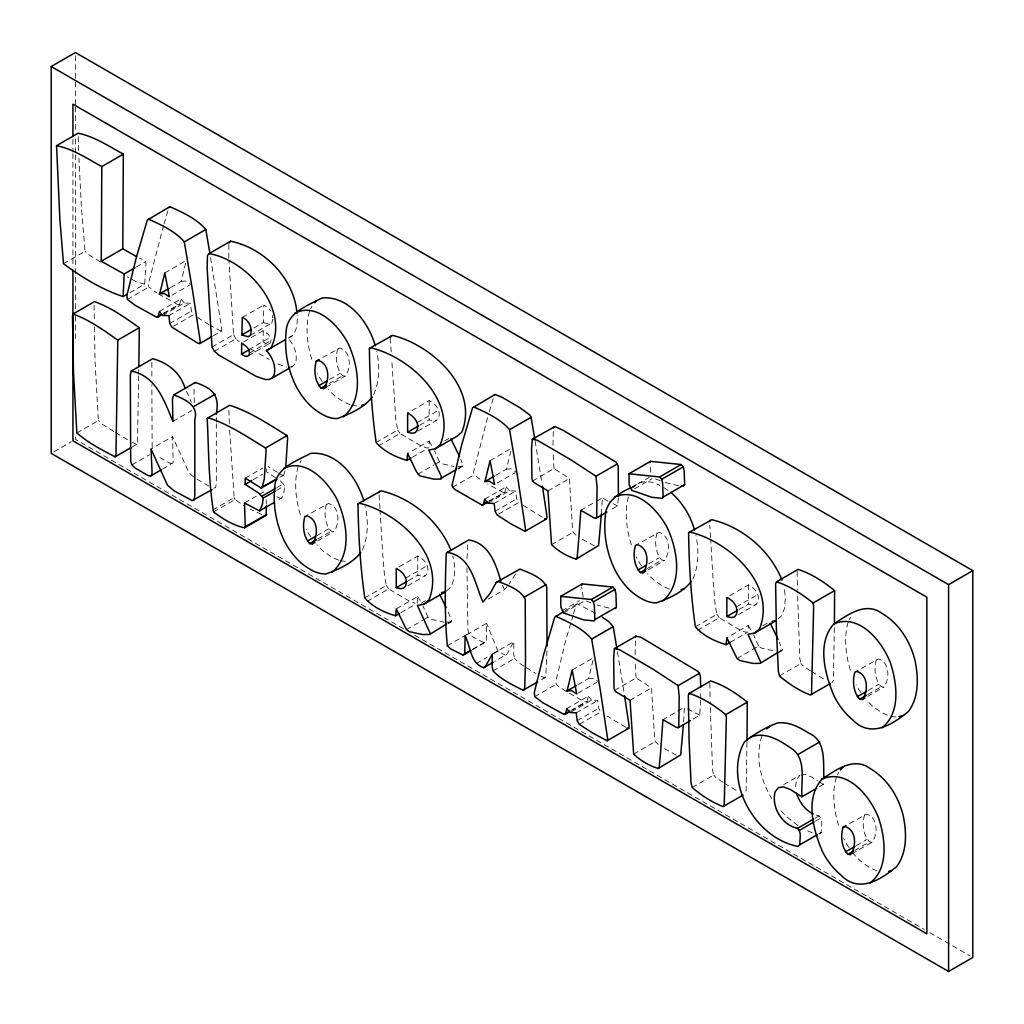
<?xml version="1.0" encoding="UTF-8"?>
<svg xmlns="http://www.w3.org/2000/svg" width="1024" height="1024" viewBox="0 0 1024 1024"><rect width="100%" height="100%" fill="white"/><g stroke="black" fill="none" stroke-linecap="round" stroke-linejoin="round"><path stroke-width="0.75" stroke-dasharray="5 3.75" d="M253.965 327.949L263.373 322.522L263.834 304.998L268.966 308.454L270.374 310.63M466.944 567.642L467.93 629.786L468.838 633.357L472.307 636.506L480.691 641.075L484.531 642.688L486.272 641.421L486.643 623.334L465.126 635.763M552.998 445.274L553.331 430.758M635.11 654.656L635.494 638.733M138.662 375.808L137.498 442.33L136.589 444.416L131.213 447.526M138.688 374.259L138.79 369.6M618.355 498.253L617.626 505.856L609.549 510.515M700.621 700.186L699.725 715.238L691.661 719.898M700.659 698.701L700.762 689.882M263.219 330.624L263.078 341.696A11.571 6.682 60 0 0 268.659 343.872L270.4 343.04L271.078 340.557L270.323 337.331L268.429 334.592L263.219 330.624L241.702 343.053M266.701 468.813L266.624 471.898L277.926 479.206M746.97 742.387L746.086 791.949L744.653 794.176M834.342 627.712L833.382 680.371L831.949 682.598M546.957 650.765L545.792 677.158L539.072 681.05M467.021 558.566L467.712 542.886M607.808 500.979L602.368 497.83L601.395 514.01M819.469 833.971L821.274 832.397C821.005 827.021 823.654 820.109 819.008 815.923L814.413 814.579M129.869 292.685L144.666 284.134L146.022 262.963L144.666 260.608L139.379 258.074M683.61 721.882L684.48 707.213L662.95 719.642M228.864 244.429L228.838 258.88M280.448 480.832L284.749 485.67L283.84 492.301L281.882 497.792L277.043 500.8M159.386 311.398L180.915 298.97L179.712 304.371L163.558 313.69M484.646 499.187L506.176 486.758L504.96 492.16L488.819 501.478M566.758 708.57L588.275 696.141L587.072 701.542L572.275 710.08M284.992 471.027L283.533 475.418L280.845 476.966M170.458 287.578L181.222 281.357L185.574 263.309M495.706 475.354L506.47 469.146L510.835 451.085M577.818 684.736L588.582 678.528L592.934 660.467M263.373 322.522L269.645 324.301L271.885 322.97L272.742 319.206M309.504 311.232C304.768 328.051 307.469 346.099 312.704 362.483M298.138 466.65C293.389 483.469 296.102 501.517 301.325 517.888M628.403 496.845C624.051 513.28 626.842 530.816 631.91 546.778M848.115 622.195C843.366 639.014 846.067 657.062 851.302 673.434M836.301 777.357C831.552 794.176 834.266 812.211 839.488 828.595M163.597 225.446L148.301 284.147L148.915 287.027L156.992 293.082M164.045 223.962L167.962 210.586M487.552 417.69L473.562 471.936L474.163 474.816L482.24 480.87M489.293 411.75L493.222 398.374M573.146 615.181L565.299 641.933L555.674 682.189L556.275 684.198L558.835 686.63L564.352 690.253L581.632 700.237L585.562 701.978L587.072 701.542M573.581 613.696L576.205 604.787L577.254 603.827L595.571 613.235M761.946 735.987C754.829 756.749 760.678 780.096 771.661 798.451M213.197 335.821L221.261 331.162L221.837 329.395L210.355 256.243M819.392 786.675L823.424 784.346L824 782.707M373.67 394.739C379.686 381.107 379.738 365.555 376.717 351.181M362.304 550.157C368.32 536.525 368.358 520.973 365.338 506.598M692.89 579.034C698.893 565.402 698.944 549.85 695.923 535.475M337.818 348.672C335.142 357.453 336.205 368.858 342.656 375.782L345.242 376.115C351.322 368.333 351.27 351.232 339.814 348.058L318.989 359.552M326.451 504.09C323.776 512.858 324.826 524.275 331.277 531.2L333.862 531.533C339.955 523.738 339.904 506.637 328.448 503.475L306.266 515.738M657.024 532.966C654.349 541.747 655.411 553.152 661.862 560.077L664.448 560.41C670.528 552.627 670.477 535.526 659.034 532.352L636.851 544.614M876.416 659.635C873.741 668.403 874.803 679.821 881.254 686.746L883.84 687.078C889.92 679.283 889.869 662.182 878.426 659.021L856.243 671.283M864.614 814.797C861.939 823.565 862.989 834.982 869.44 841.894L872.026 842.24C878.106 834.445 878.067 817.344 866.611 814.182L845.773 825.664M310.733 308.723L311.962 306.214M299.981 462.886L301.197 460.365M849.331 619.686L850.56 617.178M837.53 774.835L838.746 772.326M417.126 603.341L417.792 596.48L396.262 608.909M492.301 654.067L513.83 641.638L506.88 654.195L494.605 661.453M458.509 468.979L463.13 465.562L460.749 459.29M448.486 623.616L451.763 620.979L448.102 611.853M779.072 652.493L782.336 649.856L779.328 642.15M515.52 574.054L509.043 584.166M288.422 338.022L292.454 335.693C297.165 330.035 297.587 322.176 297.101 315.136M290.88 367.309L293.568 365.747L295.616 362.739C297.818 353.818 293.978 344.691 287.987 338.125L292.454 335.693M417.907 431.091L436.749 420.211L438.643 417.792C441.178 410.445 435.456 403.648 429.158 400.627L407.629 413.056M407.885 585.728L425.382 575.629L427.277 573.21C429.811 565.85 424.09 559.066 417.792 556.032L396.262 568.461M738.47 614.605L755.955 604.506L757.85 602.086C760.397 594.739 754.662 587.942 748.365 584.922L726.848 597.35M488.32 599.014L504.461 589.696L508.122 585.267M632.819 488.141C639.13 479.475 651.776 480.666 660.083 485.606M162.598 469.082L173.197 462.554L172.544 436.582L151.014 449.011M446.451 590.963L450.483 587.546C455.744 578.01 455.642 566.31 452.71 556.032M778.035 618.982L781.056 616.435L784.282 609.037L785.357 598.426L784.525 589.542M63.501 263.706L85.03 251.277L81.408 207.002L78.912 158.221M136.269 267.021L145.677 261.581M164.826 272.87L185.011 261.222M127.386 299.456L148.915 287.027M172.045 295.194L189.53 285.094M163.405 313.357L179.712 304.371M162.714 315.405L184.243 302.976L190.426 303.245L191.334 311.078L193.446 314.739L171.917 327.168M168.896 315.674L190.426 303.245M169.805 323.507L191.334 311.078M242.304 317.427L263.834 304.998M212.032 347.021L233.562 334.592L228.928 260.403M214.374 351.245L235.891 338.816L239.232 341.722M76.864 432.96L98.394 420.531L95.066 361.434L94.438 327.014M250.355 335.386L271.885 322.97M53.888 451.802L71.386 441.702M248.794 349.76L270.323 337.331M249.549 352.986L271.078 340.557M248.87 355.469L270.4 343.04M172.902 421.376L191.744 410.509M131.994 464.883L149.478 454.784M329.51 379.494L340.275 373.274M329.19 383.552L342.656 375.782M326.4 386.995L345.242 376.115M245.248 478.144L262.746 468.045M253.171 479.667L262.592 474.24M212.646 510.042L234.163 497.613L229.619 429.811M213.542 511.962L235.072 499.533L243.533 505.459M279.795 477.03L283.533 475.418M244.493 502.989L257.946 495.219M259.302 494.438L266.022 490.56M276.941 487.565L283.674 483.686M276.672 490.33L284.749 485.67M376.154 442.47L397.683 430.042L395.866 420.109L391.718 359.309M417.152 422.618L438.669 410.189M378.496 445.914L400.026 433.485L420.326 445.478L426.522 447.91L428.506 447.923L429.158 446.643L429.158 441.075L407.629 453.504M419.738 425.242L429.158 419.802L433.587 420.89L436.749 420.211M412.352 457.242L427.149 448.704M444.915 440.691L448.947 438.362M417.869 474.227L434.01 464.896M435.354 464.128L439.386 461.798L442.368 463.859L453.978 466.432M316.8 535.68L328.909 528.691M317.824 538.97L331.277 531.2M317.722 540.851L333.862 531.533M457.754 468.672L463.13 465.562M490.086 460.646L510.259 448.998M452.634 487.245L474.163 474.816M497.306 482.982L514.79 472.883M488.653 501.133L504.96 492.16M487.962 503.194L509.491 490.765L515.686 491.021L516.595 498.867L518.707 502.528L497.178 514.957M532.493 480.998L554.022 468.57L569.459 478.49L572.48 528.525L573.082 532.262L577.126 535.949M494.157 503.45L515.686 491.021M495.066 511.296L516.595 498.867M547.93 490.918L569.459 478.49M364.787 597.888L386.317 585.459L384.499 575.526L382.694 553.728L380.07 510.182M405.773 578.035L427.302 565.606M367.13 601.331L388.646 588.902L408.96 600.883L415.142 603.328M408.371 580.646L417.792 575.219L422.221 576.294L425.382 575.629M400.986 612.659L415.782 604.109M580.838 510.259L595.648 501.722M596.992 500.941L602.368 497.83M421.44 603.098L425.472 600.768M631.936 487.142L635.968 484.8M630.272 488.243L649.114 477.376M634.547 488.832L652.045 478.733M551.552 544.691L573.082 532.262M406.49 629.632L422.643 620.314M423.987 619.533L428.019 617.203L431.002 619.277L443.904 622.106M447.731 623.309L451.763 620.979M447.309 645.786L468.838 633.357M472.819 649.19L486.272 641.421M472.422 649.677L484.531 642.688M561.997 610.803L579.482 600.704M565.146 610.816L577.254 603.827M563.584 612.941L585.101 600.512L591.936 603.277M648.717 563.789L659.482 557.568M476.365 663.526L487.13 657.318M493.862 653.427L497.894 651.098L505.37 655.245M647.066 568.627L661.862 560.077M648.307 569.741L664.448 560.41M493.056 670.899L514.586 658.47L513.677 654.285L513.83 641.638M572.186 670.029L592.371 658.381M534.746 696.627L556.275 684.198M578.061 693.146L596.902 682.266M695.36 626.765L716.89 614.336L715.085 604.403L713.267 582.605L710.643 539.059M736.358 606.912L757.888 594.483M697.702 630.208L719.232 617.779L739.533 629.773L745.728 632.205L747.712 632.218L748.365 630.938L748.365 625.37L726.848 637.798M738.957 609.536L748.365 604.096L752.794 605.184L755.955 604.506M570.765 710.515L585.562 701.978M571.418 711.795L591.603 700.147L597.798 700.403L598.694 708.25L600.806 711.91L579.29 724.339M614.605 690.381L636.122 677.952L651.558 687.872L654.579 737.907L655.194 741.645L659.238 745.331M576.269 712.832L597.798 700.403M577.178 720.678L598.694 708.25M630.042 700.301L651.558 687.872M730.214 642.317L746.368 632.998M762.778 625.766L768.166 622.656M737.075 658.522L758.605 646.093L761.587 648.154L774.49 650.995M779.648 651.418L782.336 649.856M633.664 754.074L655.194 741.645M779.469 675.93L800.998 663.514L799.872 658.752L797.491 591.578M692.173 787.507L713.702 775.078L712.563 770.33L710.157 701.606M868.109 690.445L878.874 684.237M867.802 694.515L881.254 686.746M867.699 696.397L883.84 687.078M783.693 784.627L799.834 775.309L796.672 779.29L795.61 785.856L796.25 790.349M814.976 818.253L819.008 815.923M815.45 821.12L820.826 818.01M818.586 833.958L821.274 832.397M856.294 845.606L867.059 839.398M854.643 850.445L869.44 841.894M851.84 853.888L872.026 842.24M545.792 677.158L544.627 677.824L540.096 675.814M290.509 367.04L293.568 365.747M462.541 466.65L455.283 466.701M451.174 622.054L445.286 622.208M780.006 651.379L781.76 650.944M801.126 775.078L804.979 774.413L811.917 777.139L817.702 780.979M213.76 488.192L215.642 487.539L216.32 483.136L216.32 423.77M181.222 281.357L185.818 281.05L190.886 284.326M506.47 469.146L511.078 468.838L516.134 472.102M588.582 678.528L593.19 678.221L598.246 681.485M144.666 284.134L136.883 282.01L127.155 276.851M617.626 505.856L609.165 501.76M699.725 715.238L687.194 708.787M351.501 405.389L357.286 406.003M340.134 560.806L347.366 561.574M895.885 716.966L890.099 716.352L881.856 712.717L874.061 707.302A45.683 26.381 60 0 1 866.982 700.467M221.261 331.162L210.419 325.53M678.682 485.786L664.026 482.099M609.075 608.115L597.082 605.043M823.424 784.346L818.867 781.76M281.088 498.47L277.018 496.87M172.006 463.654L169.242 462.963L157.798 456.294M812.339 832.819L805.402 829.952M277.939 364.058L286.784 367.066M261.606 514.368L250.176 509.21M660.224 480.717L654.822 478.694M136.589 444.416L132.365 442.394M350.131 404.787L343.258 401.754L335.462 396.339A45.683 26.381 60 0 1 328.384 389.517M669.338 589.082L662.464 586.048L654.669 580.634A45.683 26.381 60 0 1 647.59 573.811M338.752 560.192L331.878 557.171L324.096 551.757A45.683 26.381 60 0 1 317.018 544.922M876.915 870.899L870.042 867.878L862.246 862.464A45.683 26.381 60 0 1 853.312 853.453M178.202 304.806L158.336 293.875M503.45 492.595L487.629 484.032M594.342 545.818L580.928 538.458M676.442 755.2L663.04 747.84M251.366 349.338L269.107 359.309M208.998 486.144L195.635 478.426M127.526 439.718L115.046 432.269M403.622 628.864L75.418 439.373L75.418 434.586M414.707 635.264L924.326 929.485M929.869 932.685L970.035 955.878M542.208 517.133L521.318 504.23M209.114 324.774L196.058 316.442M526.285 667.75L535.949 673.395M625.626 727.27L607.347 716.16M100.326 261.952L87.898 254.157L85.03 251.277M811.648 671.565L824.32 679.334M724.339 783.142L737.024 790.899M113.779 431.501L100.813 423.232L98.394 420.531M277.35 472.333L268.109 466.56M278.63 473.126L282.483 475.482M810.483 670.81L803.494 666.253L800.998 663.514M723.174 782.387L716.186 777.83L713.702 775.078M797.965 825.523L786.406 816.538L778.97 808.717M523.994 666.227L518.285 662.438L514.586 658.47M663.923 487.654L670.861 492.442M193.485 476.915L188.992 472.755L172.544 436.582M509.491 490.765L506.176 486.758M184.243 302.976L180.915 298.97M591.603 700.147L588.275 696.141M716.89 614.336L719.232 617.779M397.683 430.042L400.026 433.485M386.317 585.459L388.646 588.902M497.894 651.098L486.643 623.334M758.605 646.093L753.613 634.931M439.386 461.798L434.406 450.637M428.019 617.203L423.04 606.054M233.562 334.592L235.891 338.816M748.365 625.37L751.373 630.835M429.158 441.075L432.154 446.541M417.792 596.48L421.542 603.315M234.163 497.613L235.072 499.533M186.509 391.206L191.386 402.125M502.63 585.318L504.461 589.696M583.142 597.107L581.683 586.829M636.122 677.952L635.162 662.093M554.022 468.57L553.05 452.71M617.459 651.827L624.294 694.042M535.078 440.87L541.952 483.11M650.675 472.026L649.971 464.269M272.32 315.418L272.602 317.939M710.554 537.549L709.722 525.299M391.245 351.936L390.413 338.496M379.968 508.659L379.034 493.914M152.154 447.36L151.859 384.653M229.35 423.821L228.813 408.922M266.176 499.712L266.342 504.256M78.643 150.374L78.17 136.333M194.304 402.752L193.984 386.726M94.042 305.114L94.323 320.768M797.146 571.418L797.466 590.029M709.85 682.982L710.131 700.045M748.365 584.922L748.365 604.096M429.158 400.627L429.158 419.802M417.792 556.032L417.792 575.219M216.32 417.408L216.32 422.182M151.859 362.406L151.859 378.445M75.418 55.744L75.418 105.293M75.418 106.893L75.418 132.467M75.418 138.867L75.418 153.242M75.418 154.842L75.418 309.901M75.418 316.288L75.418 341.862M72.934 139.264L72.934 152.026M72.934 153.626L72.934 266.906M310.784 536.883A45.683 26.381 60 0 1 306.214 529.165M848.947 847.59A45.683 26.381 60 0 1 843.699 838.541M322.15 381.466A45.683 26.381 60 0 1 317.581 373.747M641.37 565.76A45.683 26.381 60 0 1 636.122 556.723M860.762 692.429A45.683 26.381 60 0 1 856.179 684.71"/><path stroke-width="1.5" d="M547.046 646.042L546.739 586.906C542.118 577.216 529.472 572.979 519.936 569.075L496.23 582.413L490.266 593.267L482.944 602.125C474.765 583.501 471.424 556.122 447.232 552.384L446.246 553.741C445.069 584.358 444.518 615.347 447.309 645.786L450.778 648.934L463.014 655.117L471.078 650.458M241.856 334.95L242.304 317.427C249.165 320.026 252.762 328.563 250.355 335.386L248.115 336.73L241.856 334.95L251.264 329.51M618.381 496.755L618.227 466.022L615.962 462.093L563.494 430.502L554.957 426.534L532.301 439.219L531.546 448.858L531.93 478.707L532.493 480.998L534.195 482.637L547.93 490.918L551.552 544.691C558.259 551.117 567.245 556.57 576.205 559.053L598.592 545.523L601.395 514.01M262.016 487.846L264.282 479.104L266.086 450.419L265.523 448C247.283 436.851 228.685 424.205 208.115 417.715L207.206 418.342C208.742 449.523 208.55 481.267 213.542 511.962C222.758 518.835 233.242 525.491 244.595 527.795L245.248 526.784L244.493 502.989L259.558 510.899L262.31 504.73L263.219 498.099L258.918 493.261L245.107 484.326L245.248 478.144L260.954 487.898L276.813 479.296M747.008 740.838L747.29 702.17C736.55 693.376 723.904 685.158 710.733 680.973L689.203 693.402L688.32 695.411L689.075 740.39L691.034 782.758L692.173 787.507C701.21 795.277 711.949 802.342 723.123 806.605L743.027 795.098M834.419 624.614L834.586 590.592C823.846 581.811 811.2 573.594 798.042 569.395L776.512 581.824L775.629 583.846L776.384 628.826L778.342 671.181L779.469 675.93C788.506 683.712 799.245 690.765 810.419 695.027L830.336 683.533M138.854 366.49L139.302 327.706C125.325 317.837 110.682 307.264 94.464 301.632L72.934 314.061L72.486 315.981L73.549 373.862L76.864 432.96C88.077 442.778 101.85 449.907 115.059 456.845L131.213 447.526M823.923 778.253C822.989 762.419 826.611 740.608 808.666 733.069C799.283 727.155 788.621 721.229 777.114 723.072C765.376 727.731 753.92 734.08 744.23 742.208C723.021 781.798 755.174 838.259 797.939 846.4L799.757 844.826C799.488 839.45 802.138 832.538 797.491 828.352C781.901 824.973 771.149 807.104 775.142 791.718L778.317 787.738L783.45 786.842L790.387 789.568L801.907 796.774L816.704 788.237M123.136 296.563L124.16 274.01L101.248 261.261L101.811 166.579C87.45 158.746 72.653 148.774 56.55 145.677L59.878 219.418L63.501 263.706C81.459 277.03 102.016 289.664 123.136 296.563L127.168 294.234M285.798 466.675L287.616 437.99L287.053 435.571C268.813 424.422 250.214 411.776 229.645 405.286L207.206 418.342M683.379 724.89L680.704 754.906L658.304 768.435C649.357 765.952 640.358 760.499 633.664 754.074L630.042 700.301L616.294 692.019L614.605 690.381L614.029 688.09L613.658 658.24L614.413 648.602L635.942 636.173L640.845 637.222L698.061 671.475L700.326 675.405L700.736 687.027M463.014 655.117L464.742 653.85L465.126 635.763C470.605 646.387 470.323 663.654 483.84 667.674L493.261 662.234M159.693 293.786L164.826 272.87L169.357 296.755L164.301 293.478L159.693 293.786L169.114 288.346M484.941 481.574L490.086 460.646L494.605 484.531L489.549 481.267L484.941 481.574L494.362 476.134M567.053 690.957L572.186 670.029L576.717 693.914L571.661 690.65L567.053 690.957L576.474 685.517M724.198 805.978L726.362 717.21L725.76 714.598C715.021 705.805 702.374 697.587 689.203 693.402M811.494 694.4L813.67 605.632L813.069 603.021C802.317 594.227 789.67 586.01 776.512 581.824M185.075 388.493C180.736 372.838 167.77 362.854 152.768 358.656L131.238 371.085L130.33 374.835L130.701 461.261L131.994 464.883L135.014 467.93L147.712 475.392L150.49 476.083L161.254 469.862M209.83 253.094L205.824 229.491C196.774 218.739 182.554 212.39 169.894 206.656L147.315 220.045L136.41 257.203L126.925 295.27L127.386 299.456L135.462 305.51L156.672 317.235L158.182 316.8L159.386 311.398L162.714 315.405L168.896 315.674L169.805 323.507L171.917 327.168L198.042 343.296L199.744 343.578L211.853 336.589M534.81 439.309L531.085 417.28L529.805 415.053L520.064 407.782L502.093 397.312L495.155 394.445L472.563 407.834L461.658 444.979L452.032 485.235L452.634 487.245L455.206 489.677L481.933 505.024L483.443 504.589L484.646 499.187L487.962 503.194L494.157 503.45L495.066 511.296L497.178 514.957L510.234 523.456L524.992 531.366L546.522 518.938L547.085 517.171L542.413 486.208M563.802 611.597L554.675 617.216L543.77 654.362L534.298 692.442L534.746 696.627L542.822 702.682L564.032 714.406L565.542 713.971L566.758 708.57L570.074 712.576L576.269 712.832L577.178 720.678L579.29 724.339L592.346 732.838L607.104 740.749L628.634 728.32L629.197 726.554L624.525 695.59M199.744 343.578L200.307 341.811L192.832 292.262L184.307 241.92C175.245 231.168 161.037 224.819 148.365 219.085M524.992 531.366L525.555 529.6L518.093 480.051L509.555 429.709C500.506 418.944 486.285 412.608 473.626 406.874M607.104 740.749L607.667 738.982L600.192 689.434L591.667 639.091C582.605 628.326 568.397 621.99 555.738 616.256M553.459 427.93L553.83 426.79M635.558 637.312L635.942 636.173M801.907 796.774C800.87 781.504 806.758 759.155 791.974 748.813C779.878 740.454 764.147 730.342 749.325 737.869M576.205 559.053L577.075 557.952L578.278 545.306L580.838 510.259L594.432 518.106L596.096 518.285L596.698 516.634L597.069 487.206L595.981 476.25L570.65 459.661L541.965 442.931L537.216 440.269L532.301 439.219M658.304 768.435L659.174 767.334L660.39 754.688L662.95 719.642L676.544 727.488L678.195 727.667L678.81 726.016L679.181 696.589L678.093 685.632L652.762 669.043L624.077 652.314L619.315 649.651L614.413 648.602M194.112 499.968L194.803 495.565L194.803 419.546C199.014 405.312 184.461 399.04 173.811 394.88L172.454 399.155L172.902 421.376C164.339 400.896 156.006 375.821 131.238 371.085M318.989 359.552L316.288 361.101C313.613 369.882 314.675 381.286 321.126 388.211L323.712 388.544L326.4 386.995M843.085 827.213C840.41 835.994 841.472 847.411 847.91 854.323L850.496 854.669C856.589 846.874 856.538 829.773 845.082 826.611L843.085 827.213L845.773 825.664M406.976 460.352L407.629 453.504L416.538 471.898L419.712 475.814L433.754 479.13L441.024 479.066L441.152 475.981L428.774 450.01L435.277 448.819L456.806 436.39L461.85 432.141C479.258 388.211 431.898 344.947 392.627 335.424L369.395 348.352C369.754 379.43 371.699 411.482 376.154 442.47C383.718 451.328 395.93 457.242 406.976 460.352L411.008 458.022M390.362 337.254L390.925 335.923M450.88 550.08C438.963 521.024 411.674 498.074 381.248 490.842L358.029 503.77C358.374 534.835 360.32 566.886 364.787 597.888C372.352 606.746 384.563 612.659 395.61 615.77L399.642 613.44M378.995 492.672L379.558 491.341M782.042 580.301C770.33 550.605 742.733 527.066 711.834 519.718L688.614 532.646C688.96 563.725 690.906 595.776 695.36 626.765C702.938 635.622 715.136 641.536 726.182 644.646L730.214 642.317M709.568 521.549L710.131 520.218M115.059 456.845L115.968 454.758L117.786 340.134C103.795 330.266 89.152 319.693 72.934 314.061M560.717 596.326L560.858 607.014L563.584 612.941L583.59 619.866L593.997 620.915L594.829 619.648L616.358 607.219L615.91 593.446L614.925 589.414L612.89 587.085L582.234 583.898L560.717 596.326L591.36 599.514L593.395 601.843L594.381 605.875L594.829 619.648M628.992 473.779L629.146 484.454L631.859 490.381L651.866 497.306L662.285 498.355L663.117 497.088L684.646 484.659L684.186 470.899L683.2 466.867L681.165 464.525L650.522 461.35L628.992 473.779L659.635 476.954L661.683 479.283L662.656 483.315L663.117 497.088M581.632 585.254L582.234 583.898M649.92 462.694L650.522 461.35M395.61 615.77L396.262 608.909L406.49 629.632L409.472 631.706L422.387 634.534L429.645 634.483L446.374 624.09M726.182 644.646L726.848 637.798L737.075 658.522L740.058 660.582L752.96 663.424L760.23 663.36L778.304 652.186M266.406 505.766L266.125 515.366L244.595 527.795M684.646 484.659L683.814 485.926L681.318 486.234M615.526 608.486L616.358 607.219M372.134 397.056C363.904 407.962 349.722 414.003 337.203 418.586C328.397 418.739 320.704 413.914 313.933 408.768A45.683 26.381 60 0 1 295.386 384.858C287.501 368.384 284.211 349.747 286.118 331.584C287.104 312.154 307.584 305.83 322.022 297.946C348.8 295.629 368.64 322.419 375.27 345.754M360.768 552.474C352.525 563.379 338.342 569.421 325.837 574.003C317.03 574.144 309.338 569.318 302.566 564.186A45.683 26.381 60 0 1 284.019 540.262C276.134 523.802 272.845 505.165 274.752 487.002C275.738 467.571 296.218 461.235 310.656 453.363C337.434 451.034 357.274 477.837 363.891 501.158M691.341 581.35C683.11 592.256 668.928 598.298 656.41 602.88C647.603 603.034 639.91 598.208 633.139 593.062A45.683 26.381 60 0 1 614.592 569.152C606.707 552.678 603.418 534.042 605.325 515.878C605.978 501.325 618.496 493.171 630.592 487.91M296.973 313.574C294.477 278.515 264.077 248 230.618 241.19L209.088 253.619L207.501 255.398L207.13 268.262L212.032 347.021L214.374 351.245L218.829 355.123L256.422 376.486L265.254 379.494L268.992 379.469L272.051 378.176L274.086 375.168C276.288 366.246 272.448 357.12 266.458 350.554L285.299 339.674M323.712 388.544C329.792 380.749 329.741 363.661 318.298 360.486L316.288 361.101M312.346 543.962C318.426 536.166 318.374 519.066 306.918 515.904L304.922 516.518C302.246 525.286 303.309 536.704 309.76 543.629L312.346 543.962L315.034 542.413M642.918 572.838C648.998 565.043 648.96 547.955 637.504 544.781L635.507 545.395C632.832 554.176 633.882 565.581 640.333 572.506L642.918 572.838L645.606 571.29M862.31 699.507C868.39 691.712 868.352 674.611 856.896 671.45L854.899 672.064C852.224 680.832 853.274 692.25 859.725 699.174L862.31 699.507L864.998 697.958M229.03 242.982L230.618 241.19M314.662 302.733L316.762 300.506M833.83 623.898C816.512 643.494 824.96 674.112 833.984 695.808A45.683 26.381 60 0 0 852.531 719.731C870.477 738.47 892.019 724.979 908.429 711.501C919.13 697.101 918.464 677.555 915.072 660.762C910.438 641.715 899.29 623.654 882.163 613.517C865.664 601.114 847.898 614.886 833.83 623.898C859.405 612.762 882.829 642.086 890.739 663.731C897.114 684.096 900.774 712.998 881.946 727.821M822.016 779.059C804.698 798.643 813.158 829.261 822.17 850.97A45.683 26.381 60 0 0 840.73 874.893C858.662 893.632 880.218 880.141 896.614 866.65C907.315 852.262 906.662 832.704 903.258 815.923C898.637 796.864 887.488 778.803 870.349 768.678C853.85 756.262 836.083 770.035 822.016 779.059C847.603 767.923 871.014 797.248 878.925 818.88C885.299 839.258 888.96 868.16 870.131 882.97M840.41 769.958L843.546 766.63M194.355 383.45L195.341 382.451C213.35 388.698 219.635 395.29 216.32 414.464M150.49 476.083L151.68 474.982L152.064 472.282L151.014 449.011L167.475 485.184L174.118 490.854L192.23 500.621L211.968 489.651M168.845 207.616L169.894 206.656M494.093 395.405L495.155 394.445M766.771 728.909L770.854 725.44M435.277 448.819L440.32 444.57C457.728 400.64 410.368 357.376 371.098 347.853L369.395 348.352M430.234 633.408L417.395 605.427L423.91 604.237L428.954 599.974C446.362 556.045 399.002 512.781 359.731 503.27L358.029 503.77M760.819 662.285L747.981 634.304L754.496 633.114L759.526 628.864C776.947 584.934 729.574 541.67 690.304 532.147L688.614 532.646M343.334 416.858C364.262 399.334 358.323 365.811 348.224 343.706C338.842 325.786 317.184 302.336 295.232 312.934M331.968 572.275C352.896 554.739 346.957 521.229 336.858 499.123C327.462 481.203 305.818 457.754 283.866 468.352M662.541 601.152C683.469 583.629 677.53 550.106 667.43 528C658.048 510.08 636.39 486.63 614.438 497.229M483.84 667.674L485.35 666.624L492.301 654.067L492.147 666.714L493.056 670.899C501.222 679.629 512.563 684.89 523.098 690.24L524.275 689.587L524.762 687.104L525.517 659.994L525.21 599.334C520.589 589.645 507.942 585.408 498.419 581.504L496.23 582.413M51.2 66.522L75.418 52.544L972.8 570.637L972.8 957.478L948.582 971.456L51.2 453.363L51.2 66.522L948.582 584.627L972.8 570.637M56.55 145.677L78.08 133.248C94.182 136.346 108.979 146.317 123.341 154.15L122.778 248.832L136.666 256.64M101.811 166.579L123.341 154.15M101.248 261.261L122.778 248.832M124.16 274.01L134.925 267.802M184.307 241.92L205.824 229.491M156.672 317.235L160.704 314.906M117.786 340.134L139.302 327.706M158.182 316.8L162.214 314.47M241.549 354.125A11.571 6.682 60 0 0 247.13 356.301L248.87 355.469L249.549 352.986L248.794 349.76L246.912 347.021L241.702 343.053L241.549 354.125L249.626 349.466M173.811 394.88L195.341 382.451M193.587 406.643L215.117 394.214M272.051 378.176L289.536 368.077M318.746 385.702L326.822 381.043M321.126 388.211L326.502 385.101M265.523 448L287.053 435.571M245.107 484.326L251.827 480.448M260.954 487.898L275.75 479.36M262.144 496.115L275.597 488.346M263.219 498.099L275.328 491.11M259.558 510.899L274.355 502.349M407.629 432.23L412.058 433.318L415.219 432.64L417.114 430.221C419.648 422.874 413.926 416.077 407.629 413.056L407.629 432.23L418.394 426.01M245.248 526.784L266.778 514.355M307.379 541.12L315.443 536.461M309.76 543.629L316.48 539.738M509.555 429.709L531.085 417.28M441.6 477.99L456.41 469.453M481.933 505.024L487.309 501.914M483.443 504.589L487.475 502.259M447.232 552.384L468.762 539.955C488.973 543.091 495.757 563.75 500.8 580.954M396.262 587.648L400.691 588.723L403.853 588.058L405.747 585.638C408.282 578.278 402.56 571.494 396.262 568.461L396.262 587.648L407.027 581.427M595.981 476.25L617.51 463.821M423.91 604.237L445.44 591.808L441.536 592.525M659.635 476.954L681.165 464.525M661.683 479.283L683.2 466.867M596.096 518.285L606.861 512.064M524.518 597.005L546.035 584.576M464.742 653.85L470.131 650.752M637.952 569.997L646.029 565.338M591.36 599.514L612.89 587.085M640.333 572.506L645.722 569.395M593.395 601.843L614.925 589.414M591.667 639.091L613.197 626.662L608.589 621.478L602.176 617.165M523.098 690.24L537.728 681.83M726.848 616.525L731.264 617.613L734.426 616.934L736.333 614.515C738.867 607.168 733.133 600.371 726.848 597.35L726.848 616.525L737.613 610.304M564.032 714.406L569.421 711.296M565.542 713.971L569.587 711.642M754.496 633.114L776.013 620.685L772.109 621.402M813.069 603.021L834.586 590.592M678.093 685.632L699.61 673.203M678.195 727.667L690.304 720.678M725.76 714.598L747.29 702.17M857.344 696.666L866.765 691.226M859.725 699.174L866.458 695.283M798.246 754.342L819.763 741.914M797.491 828.352L813.632 819.034M799.296 830.438L814.093 821.901M799.757 844.826L817.242 834.726M845.542 851.827L854.95 846.387M847.91 854.323L853.299 851.226M266.458 350.554L270.938 348.122C290.163 308.787 247.13 260.032 209.088 253.619M361.792 405.299L364.864 404.429M681.011 589.594L684.07 588.723M898.867 716.685L903.462 715.392M888.589 871.411L891.648 870.541M544.819 518.656L546.522 518.938M626.931 728.038L628.634 728.32M813.325 814.042C805.043 809.997 799.322 802.035 796.672 793.344M670.861 492.442C682.24 502.272 690.522 515.558 694.477 530.048M770.176 623.181L778.035 639.309M450.957 438.886L459.469 456.435M439.59 594.304L446.17 607.578M613.197 626.662L616.922 648.691M948.582 584.627L948.582 971.456M72.934 136.077L72.934 104.166L926.848 597.171L926.848 933.811L72.934 440.806L72.934 270.093"/></g></svg>
